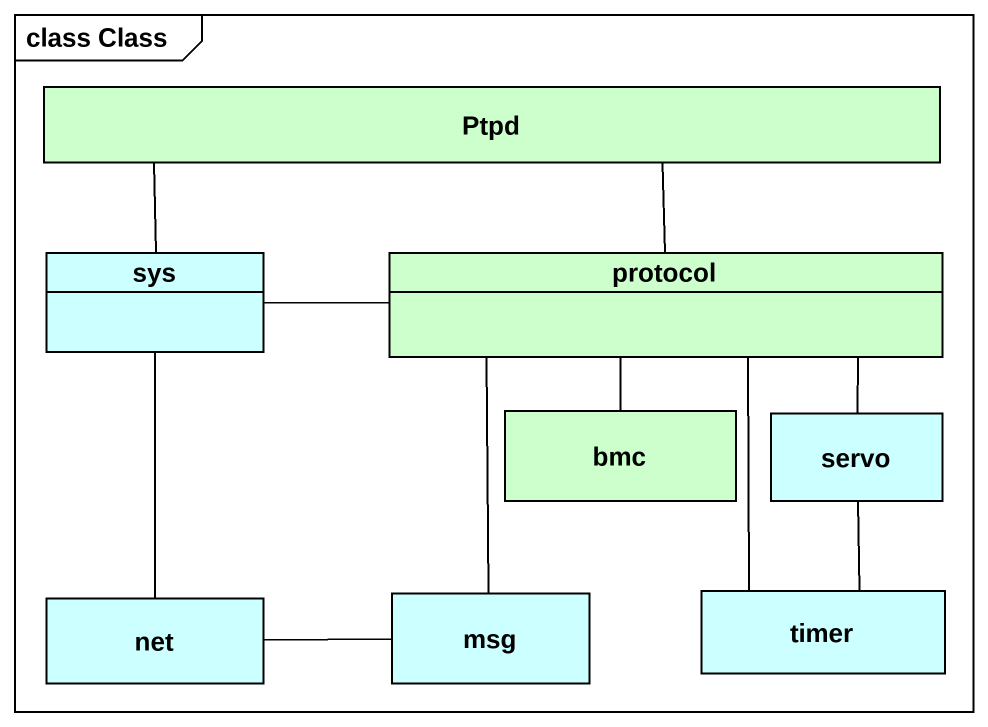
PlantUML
@startuml
mainframe class Class
hide circle
hide empty members
class Ptpd #CCFFCC
class sys #CCFFFF
class "protocol" as protocol_ #CCFFCC
class bmc #CCFFCC
class servo #CCFFFF
class net #CCFFFF
class msg #CCFFFF
class timer #CCFFFF
Ptpd -left- sys
Ptpd -- protocol_
sys -- net
protocol_ -left- sys
protocol_ -- bmc
protocol_ -- servo
protocol_ -- msg
protocol_ -- timer
servo -- timer
msg -left- net
@enduml
